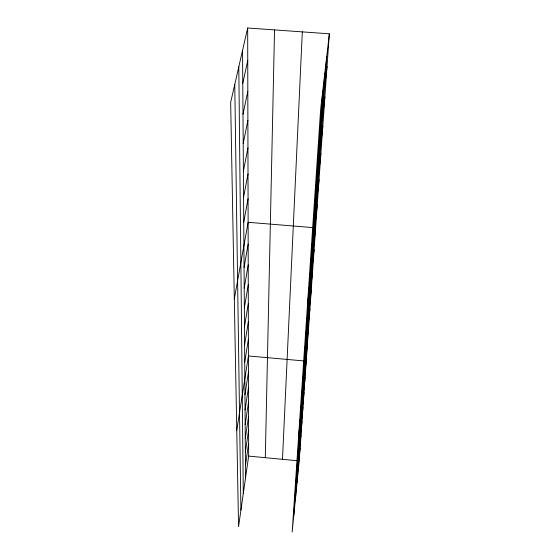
<?xml version="1.0" encoding="UTF-8"?>
<svg xmlns="http://www.w3.org/2000/svg" width="560" height="560" viewBox="0 0 560 560"><rect width="100%" height="100%" fill="white"/><g stroke="black" fill="none" stroke-linecap="round" stroke-linejoin="round"><path stroke-width="0.84" d="M265.3 457.681L274.54 29.911M282.478 459.319L302.309 31.885M293.811 515.347L322.749 90.986M295.463 498.659L324.814 73.094M297.017 482.888L326.725 56.49M329.343 33.803L299.194 460.915L292.166 532L320.656 109.165L329.343 33.803L247.674 28L230.657 102.382L238.56 526.666L248.654 456.092L247.674 28M299.74 443.863L301.98 421.4M298.795 457.366L301.014 435.064M297.892 470.365L300.083 448.224M298.627 436.114L306.236 361.144L248.423 355.957L236.761 430.297M302.792 400.022L305.109 377.118M301.735 415.226L304.024 392.462M300.72 429.828L302.981 407.211M307.503 332.395L309.911 309.015M306.25 350.413L308.637 327.138M305.046 367.661L307.412 344.498M311.633 273.14L314.111 249.557M310.191 293.818L312.648 270.284M308.819 313.544L311.248 290.087M314.783 227.941L317.303 204.337M307.44 305.305L315.644 227.836M316.505 203.182L319.046 179.613M318.325 177.065L320.887 153.566M322.28 120.281L324.877 97.069M320.25 149.478L322.826 126.091M324.436 89.341L327.047 66.353M245.441 465.332L248.619 443.352M245.35 452.277L248.591 430.136M245.259 438.718L248.563 416.423M245.161 424.62L248.528 402.185M245.056 409.962L248.493 387.38M244.951 394.702L248.458 371.98M244.727 362.222L248.388 339.255M244.601 344.918L248.346 321.846M244.475 326.837L248.304 303.674M244.349 307.937L248.262 284.69M244.209 288.148L248.213 264.838M244.062 267.414L248.164 244.062M234.318 298.97L248.115 222.292L313.068 227.626M243.747 222.103L248.066 198.744M243.572 197.295L248.01 173.971M243.39 171.129L247.947 147.889M243.201 143.493L247.884 120.372M242.998 114.254L247.821 91.315M242.781 83.279L247.751 60.571M248.654 456.092L296.681 460.677M234.759 84.448L240.919 510.132M238.798 66.787L243.292 493.563M242.55 50.393L245.532 477.911"/></g></svg>
